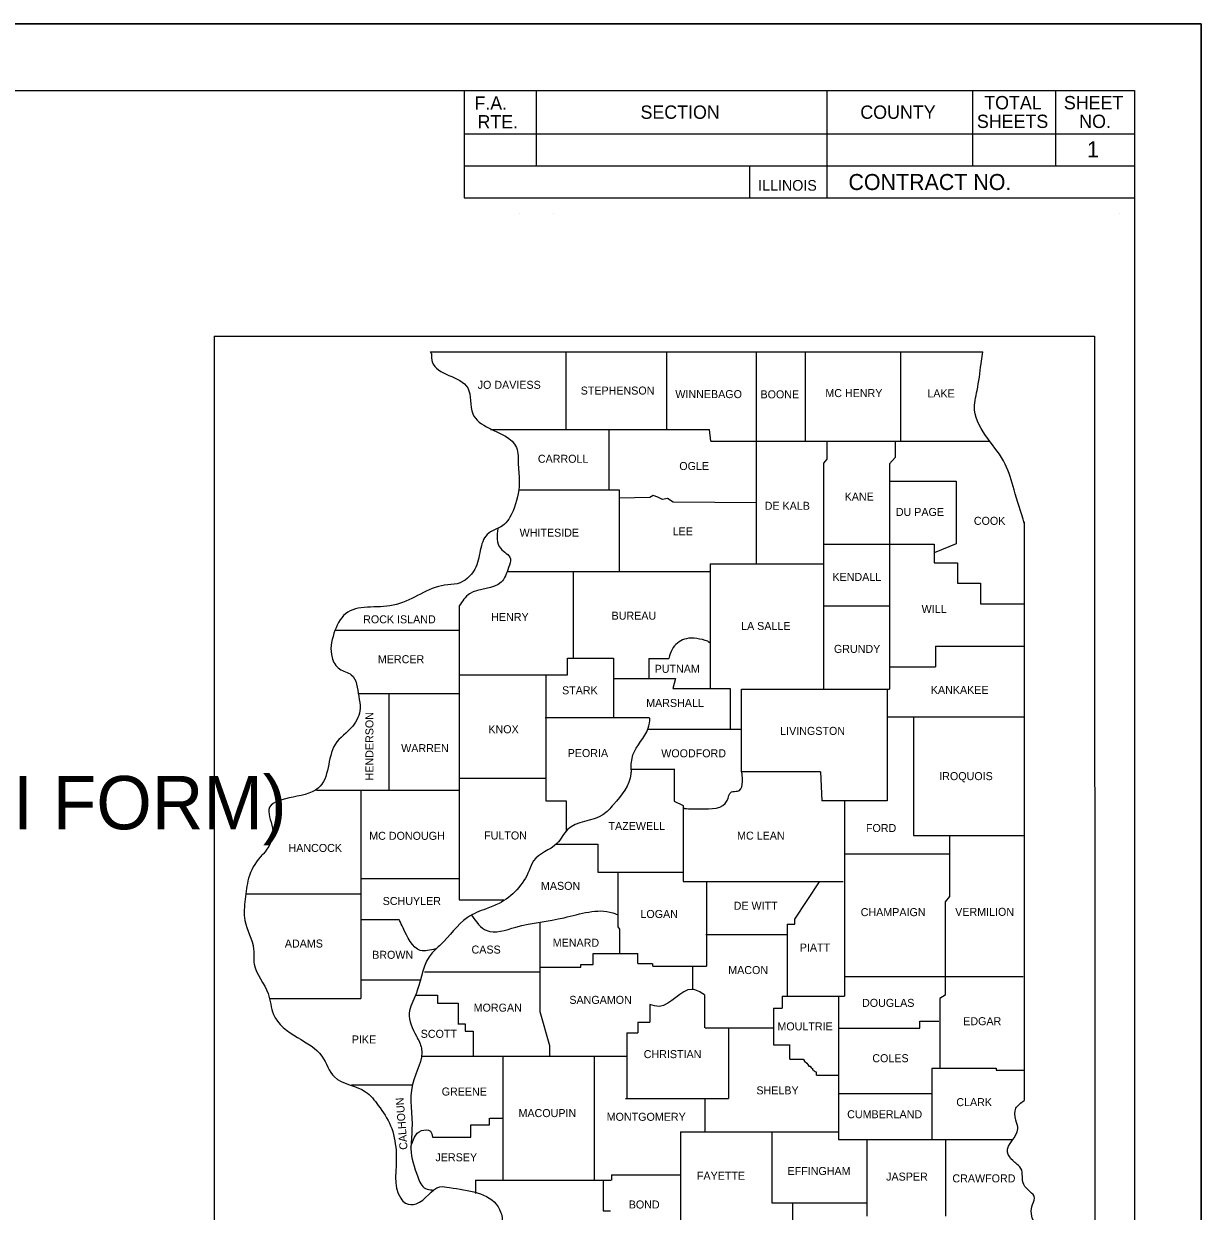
# Model space of a CAD drawing. Extents: x 0 to 2.83, y 0 to 1.83.
# Drawn here: x 2.098 to 2.833, y 1.091 to 1.833 of the extents above; entities that cross this region are included whole.
import ezdxf

# ---------------------------------------------------------------- set-up
doc = ezdxf.new("R2010")
doc.units = 0
for name, color, linetype in [('Default', 7, 'Continuous'), ('SH_General_Details', 7, 'Continuous'), ('SH_Printer_Plotting_Border', 7, 'Continuous')]:
    doc.layers.add(name, color=color, linetype=linetype)

msp = doc.modelspace()

# ---------------------------------------------------------------- linework, layer by layer
at = {"layer": 'Default'}
for p, q in [((2.40727, 1.71457), (2.40727, 1.71457)), ((2.42847, 1.71457), (2.42847, 1.71457)), ((2.7823, 1.71457), (2.7823, 1.71457))]:
    msp.add_line(p, q, dxfattribs=at)
at = {"layer": 'SH_General_Details'}
for p, q in [((0.18333, 1.79167), (2.79167, 1.79167)), ((2.37286, 1.79165), (2.37286, 1.72457)), ((2.41787, 1.79165), (2.41787, 1.74457)), ((2.59953, 1.79165), (2.59953, 1.72457)), ((2.69054, 1.79165), (2.69054, 1.74457)), ((2.74228, 1.79165), (2.74228, 1.74457)), ((2.79167, 1.79167), (2.79167, 0.04167)), ((2.37286, 1.76457), (2.79167, 1.76457)), ((2.37286, 1.74457), (2.79167, 1.74457)), ((2.5512, 1.74457), (2.5512, 1.72457)), ((2.59953, 1.7408), (2.59953, 1.72457)), ((2.37286, 1.72457), (2.79167, 1.72457)), ((2.21667, 1.63824), (2.76667, 1.63824)), ((2.21667, 1.63824), (2.21667, 0.76108)), ((2.76667, 1.63824), (2.76682, 0.76108)), ((2.35243, 1.62704), (2.35198, 1.6284)), ((2.35198, 1.6284), (2.69684, 1.6284)), ((2.43667, 1.57985), (2.43667, 1.6284)), ((2.49951, 1.57985), (2.49951, 1.6284)), ((2.55547, 1.49552), (2.55547, 1.6284)), ((2.58606, 1.57259), (2.58606, 1.6284)), ((2.6456, 1.57259), (2.6456, 1.6284)), ((2.69579, 1.6211), (2.69684, 1.6284)), ((2.38945, 1.57985), (2.52626, 1.57985)), ((2.46333, 1.57985), (2.46333, 1.54214)), ((2.52708, 1.57259), (2.52626, 1.57985)), ((2.52708, 1.57259), (2.70102, 1.57259)), ((2.59936, 1.57259), (2.59936, 1.56127)), ((2.64212, 1.57259), (2.64214, 1.56229)), ((2.59936, 1.56127), (2.59742, 1.55881)), ((2.59742, 1.55881), (2.59742, 1.41753)), ((2.59936, 1.56126), (2.59936, 1.56127)), ((2.64214, 1.56229), (2.63865, 1.55831)), ((2.63865, 1.55831), (2.63865, 1.41753)), ((2.63911, 1.5475), (2.68032, 1.5475)), ((2.68032, 1.5475), (2.68032, 1.5083)), ((2.40698, 1.54214), (2.46983, 1.54214)), ((2.46983, 1.54214), (2.46983, 1.49118)), ((2.48898, 1.53737), (2.46983, 1.53694)), ((2.49089, 1.53855), (2.48898, 1.53737)), ((2.49383, 1.53763), (2.49089, 1.53855)), ((2.49677, 1.5361), (2.49383, 1.53763)), ((2.49997, 1.5367), (2.49677, 1.5361)), ((2.50345, 1.5345), (2.49997, 1.5367)), ((2.55547, 1.534), (2.50345, 1.5345)), ((2.7227, 1.52219), (2.7227, 1.16052)), ((2.59742, 1.50823), (2.66658, 1.50823)), ((2.68032, 1.5083), (2.66658, 1.50284)), ((2.66658, 1.50823), (2.66658, 1.49642)), ((2.52662, 1.4959), (2.59762, 1.4959)), ((2.52662, 1.4959), (2.52662, 1.41796)), ((2.66658, 1.49642), (2.68107, 1.49642)), ((2.68107, 1.49642), (2.68107, 1.48392)), ((2.39949, 1.49118), (2.52662, 1.49118)), ((2.44107, 1.49118), (2.44107, 1.43687)), ((2.68107, 1.48392), (2.69535, 1.48392)), ((2.69535, 1.48392), (2.69535, 1.47092)), ((2.36981, 1.46964), (2.36981, 1.28605)), ((2.59742, 1.46964), (2.63865, 1.46964)), ((2.69535, 1.47092), (2.72279, 1.47092)), ((2.29262, 1.45455), (2.36981, 1.45455)), ((2.52507, 1.4476), (2.52662, 1.44663)), ((2.6673, 1.44439), (2.6673, 1.43147)), ((2.6673, 1.44439), (2.72257, 1.44439)), ((2.4375, 1.43687), (2.46627, 1.43687)), ((2.4375, 1.42648), (2.4375, 1.43687)), ((2.46627, 1.43687), (2.46627, 1.3998)), ((2.48824, 1.43679), (2.50081, 1.43679)), ((2.48824, 1.43679), (2.48824, 1.42427)), ((2.36984, 1.42648), (2.4375, 1.42648)), ((2.42394, 1.42648), (2.42394, 1.34786)), ((2.63865, 1.43147), (2.6673, 1.43147)), ((2.46627, 1.42429), (2.50492, 1.42429)), ((2.50492, 1.42429), (2.50328, 1.41796)), ((2.50328, 1.41796), (2.53901, 1.41796)), ((2.53901, 1.41796), (2.53901, 1.39268)), ((2.54622, 1.41753), (2.63865, 1.41753)), ((2.54622, 1.37249), (2.54622, 1.41753)), ((2.63717, 1.41753), (2.63717, 1.41718)), ((2.63717, 1.41718), (2.63717, 1.34776)), ((2.30646, 1.41489), (2.36981, 1.41489)), ((2.32584, 1.41489), (2.32584, 1.35447)), ((2.42341, 1.3998), (2.48862, 1.3998)), ((2.63717, 1.40022), (2.72257, 1.40022)), ((2.65358, 1.40013), (2.65358, 1.32623)), ((2.4873, 1.39268), (2.54622, 1.39268)), ((2.47717, 1.36758), (2.50445, 1.36758)), ((2.50419, 1.36758), (2.50419, 1.3476)), ((2.54622, 1.36593), (2.54622, 1.37249)), ((2.59542, 1.36593), (2.54622, 1.36593)), ((2.59542, 1.36593), (2.59637, 1.34776)), ((2.36973, 1.36197), (2.42394, 1.36197)), ((2.28062, 1.3545), (2.36981, 1.3545)), ((2.30845, 1.3545), (2.30845, 1.22427)), ((2.42394, 1.34786), (2.43659, 1.34786)), ((2.43659, 1.34786), (2.43659, 1.32927)), ((2.50419, 1.3476), (2.50977, 1.34483)), ((2.50977, 1.34483), (2.50977, 1.29744)), ((2.5105, 1.34297), (2.50993, 1.34318)), ((2.63608, 1.34776), (2.59637, 1.34776)), ((2.61052, 1.34776), (2.61052, 1.22584)), ((2.63717, 1.34776), (2.63608, 1.34776)), ((2.43037, 1.32084), (2.45631, 1.32084)), ((2.45631, 1.32084), (2.45631, 1.30318)), ((2.65358, 1.32623), (2.72257, 1.32623)), ((2.6761, 1.32623), (2.6761, 1.28815)), ((2.61053, 1.31468), (2.6761, 1.31468)), ((2.30837, 1.29922), (2.36966, 1.29922)), ((2.45631, 1.30318), (2.50949, 1.30318)), ((2.46892, 1.30318), (2.46892, 1.26912)), ((2.50977, 1.29744), (2.60969, 1.29744)), ((2.52425, 1.29744), (2.52425, 1.24458)), ((2.57955, 1.27384), (2.59495, 1.2972)), ((2.23665, 1.28968), (2.30817, 1.28968)), ((2.36981, 1.28605), (2.39778, 1.28605)), ((2.6761, 1.28815), (2.67327, 1.28479)), ((2.67327, 1.28479), (2.67327, 1.22634)), ((2.30837, 1.27363), (2.33251, 1.27363)), ((2.42022, 1.27186), (2.42022, 1.21626)), ((2.46892, 1.26912), (2.46992, 1.26763)), ((2.57462, 1.27068), (2.57955, 1.27068)), ((2.57462, 1.27068), (2.57462, 1.22583)), ((2.57955, 1.27068), (2.57955, 1.27384)), ((2.46992, 1.26763), (2.46992, 1.25252)), ((2.5238, 1.26434), (2.57425, 1.26434)), ((2.45345, 1.25252), (2.48148, 1.25252)), ((2.45345, 1.24551), (2.45345, 1.25252)), ((2.48148, 1.24626), (2.48148, 1.25252)), ((2.34823, 1.24102), (2.41968, 1.24102)), ((2.41988, 1.24391), (2.44569, 1.24391)), ((2.44569, 1.24551), (2.45345, 1.24551)), ((2.44569, 1.24391), (2.44569, 1.24551)), ((2.48148, 1.24626), (2.49042, 1.24626)), ((2.49072, 1.24458), (2.49072, 1.24628)), ((2.49072, 1.24458), (2.52425, 1.24458)), ((2.51555, 1.24458), (2.51555, 1.22973)), ((2.30845, 1.23605), (2.34558, 1.23605)), ((2.61052, 1.238), (2.7221, 1.238)), ((2.25126, 1.22427), (2.30845, 1.22427)), ((2.34256, 1.22642), (2.35626, 1.22642)), ((2.35626, 1.22642), (2.35626, 1.22137)), ((2.52306, 1.22668), (2.52306, 1.20606)), ((2.57151, 1.22584), (2.61052, 1.22584)), ((2.57151, 1.22584), (2.57151, 1.21824)), ((2.60668, 1.22584), (2.60668, 1.13623)), ((2.67327, 1.22634), (2.66996, 1.22439)), ((2.66996, 1.22439), (2.66996, 1.18068)), ((2.35626, 1.22137), (2.3691, 1.22137)), ((2.3691, 1.22137), (2.3691, 1.20852)), ((2.48879, 1.22051), (2.48879, 1.20945)), ((2.5662, 1.21824), (2.57151, 1.21824)), ((2.5662, 1.21824), (2.5662, 1.19534)), ((2.42022, 1.21626), (2.42614, 1.19492)), ((2.48148, 1.20945), (2.48879, 1.20945)), ((2.48148, 1.20945), (2.48148, 1.20287)), ((2.6576, 1.20573), (2.6576, 1.21013)), ((2.6576, 1.21013), (2.66939, 1.21013)), ((2.3689, 1.20852), (2.37359, 1.20852)), ((2.37359, 1.20852), (2.37359, 1.20387)), ((2.37359, 1.20387), (2.37843, 1.20387)), ((2.37843, 1.20387), (2.37843, 1.18805)), ((2.47451, 1.20287), (2.48148, 1.20287)), ((2.47451, 1.20287), (2.47451, 1.16189)), ((2.52343, 1.20608), (2.56613, 1.20608)), ((2.53808, 1.20608), (2.53808, 1.16189)), ((2.60687, 1.20573), (2.6576, 1.20573)), ((2.42614, 1.19492), (2.42614, 1.18827)), ((2.5662, 1.19534), (2.57654, 1.19534)), ((2.57636, 1.18647), (2.57636, 1.19534)), ((2.34602, 1.18831), (2.47406, 1.18831)), ((2.39712, 1.18831), (2.39712, 1.11089)), ((2.45417, 1.18831), (2.45417, 1.11084)), ((2.57636, 1.18647), (2.58488, 1.18647)), ((2.58488, 1.18647), (2.58498, 1.18612)), ((2.58498, 1.18612), (2.58545, 1.18523)), ((2.58545, 1.18523), (2.58687, 1.18392)), ((2.58687, 1.18392), (2.58766, 1.18318)), ((2.58766, 1.18318), (2.5883, 1.18215)), ((2.5883, 1.18215), (2.58908, 1.18215)), ((2.58908, 1.18215), (2.58973, 1.181)), ((2.58973, 1.181), (2.59051, 1.18055)), ((2.59051, 1.18055), (2.59051, 1.17968)), ((2.59051, 1.17968), (2.59115, 1.17952)), ((2.66511, 1.18073), (2.70525, 1.18073)), ((2.66511, 1.18073), (2.66511, 1.13622)), ((2.70525, 1.18073), (2.70524, 1.17963)), ((2.59115, 1.17952), (2.59148, 1.17909)), ((2.59148, 1.17909), (2.59211, 1.17866)), ((2.59211, 1.17866), (2.59291, 1.17837)), ((2.59291, 1.17837), (2.59294, 1.17821)), ((2.59294, 1.17651), (2.59294, 1.17821)), ((2.59294, 1.17651), (2.60649, 1.17651)), ((2.70524, 1.17963), (2.72264, 1.17963)), ((2.30243, 1.1703), (2.34059, 1.1703)), ((2.60714, 1.16495), (2.66516, 1.16495)), ((2.47377, 1.16189), (2.53808, 1.16189)), ((2.52324, 1.16189), (2.52324, 1.14102)), ((2.37709, 1.14533), (2.38882, 1.14533)), ((2.37709, 1.13779), (2.37709, 1.14533)), ((2.38882, 1.14533), (2.38882, 1.14966)), ((2.38888, 1.14966), (2.39728, 1.14966)), ((2.35323, 1.13779), (2.37709, 1.13779)), ((2.50813, 1.14105), (2.60668, 1.14105)), ((2.50813, 1.14105), (2.50813, 1.07255)), ((2.565, 1.14105), (2.565, 1.09671)), ((2.60668, 1.13623), (2.71559, 1.13623)), ((2.62453, 1.13623), (2.62453, 1.08826)), ((2.67364, 1.13623), (2.67364, 1.08826)), ((2.4649, 1.1141), (2.50804, 1.1141)), ((2.4649, 1.1141), (2.4649, 1.11089)), ((2.38007, 1.11089), (2.46481, 1.11089)), ((2.38007, 1.11089), (2.38007, 1.10252)), ((2.45968, 1.11089), (2.45968, 1.0916)), ((2.45968, 1.0916), (2.46435, 1.0916)), ((2.565, 1.09671), (2.62454, 1.09671)), ((2.57818, 0.86489), (2.57818, 1.09671))]:
    msp.add_line(p, q, dxfattribs=at)
msp.add_lwpolyline([(0, 1.83333), (2.83333, 1.83333), (2.83333, 0), (0, 0)], close=True, dxfattribs=at)
for points in [[(2.3524, 1.62723), (2.35296, 1.622), (2.37512, 1.60586), (2.37825, 1.58956), (2.38842, 1.5807), (2.40554, 1.56862), (2.40674, 1.55772), (2.40728, 1.5465), (2.40343, 1.5291), (2.39692, 1.51972), (2.38722, 1.51423), (2.383, 1.50426), (2.37953, 1.49252), (2.36863, 1.4835), (2.36065, 1.48256), (2.35874, 1.48222), (2.3285, 1.46997), (2.29874, 1.46465), (2.29159, 1.4525), (2.29039, 1.43729), (2.29499, 1.43028), (2.3024, 1.42665), (2.30707, 1.41314), (2.30798, 1.40555), (2.30331, 1.39456), (2.29223, 1.383), (2.2817, 1.35571), (2.25092, 1.34246), (2.25331, 1.32887), (2.24726, 1.3145), (2.24551, 1.31265), (2.23828, 1.29947), (2.23608, 1.2863), (2.2359, 1.27313), (2.24139, 1.25513), (2.24176, 1.24584), (2.25047, 1.22744), (2.25376, 1.21443), (2.26887, 1.1999), (2.28408, 1.18824), (2.29187, 1.17533), (2.31136, 1.16604), (2.31924, 1.15751), (2.32694, 1.14484), (2.33034, 1.12955), (2.33051, 1.12702), (2.33326, 1.0995), (2.33629, 1.09644), (2.34298, 1.09603), (2.35773, 1.10667), (2.36376, 1.10624), (2.3941, 1.09418), (2.39665, 1.08648), (2.39016, 1.06529), (2.38868, 1.05244), (2.38117, 1.03759), (2.36973, 1.01005), (2.3722, 0.98971), (2.38191, 0.98142), (2.39298, 0.96859), (2.40993, 0.96242), (2.41176, 0.96192), (2.4157, 0.96015), (2.42046, 0.94714), (2.43045, 0.94714), (2.43824, 0.94554), (2.45197, 0.93658), (2.45637, 0.92924), (2.47285, 0.91597), (2.47524, 0.9045), (2.47634, 0.89216), (2.48403, 0.88508), (2.48513, 0.87688), (2.49008, 0.86784), (2.47854, 0.86354), (2.47671, 0.85923), (2.47908, 0.85585), (2.48102, 0.85484), (2.48266, 0.84723), (2.49383, 0.82816), (2.50208, 0.81936), (2.50446, 0.8208), (2.50245, 0.82841), (2.50996, 0.8224), (2.52012, 0.81709), (2.51893, 0.82468), (2.52608, 0.835), (2.52956, 0.8409), (2.54192, 0.8491), (2.55373, 0.84741), (2.55603, 0.84631), (2.58515, 0.83406), (2.6055, 0.82545), (2.61143, 0.82781), (2.61373, 0.83203), (2.61456, 0.842), (2.60749, 0.85712)], [(2.72281, 1.52123), (2.71642, 1.54218), (2.71083, 1.55823), (2.7001, 1.5741), (2.69176, 1.59192), (2.69333, 1.60418), (2.69576, 1.62094)], [(2.39384, 1.51797), (2.39574, 1.50552), (2.40177, 1.49911), (2.40069, 1.49355), (2.39601, 1.48434), (2.37632, 1.47715), (2.36981, 1.46964)], [(2.52507, 1.4476), (2.5117, 1.44912), (2.50353, 1.44363), (2.50116, 1.43839), (2.50071, 1.43671)], [(2.47715, 1.36727), (2.47834, 1.37657), (2.48787, 1.39321), (2.48897, 1.39954)], [(2.47715, 1.36727), (2.47708, 1.36476), (2.46618, 1.3455), (2.45949, 1.33908), (2.4375, 1.32987), (2.43082, 1.32118), (2.41625, 1.31036), (2.4135, 1.30429), (2.39472, 1.28376), (2.38668, 1.28039), (2.37495, 1.27489), (2.35808, 1.25776), (2.35286, 1.25285), (2.34344, 1.22879), (2.3427, 1.22684), (2.33858, 1.21518), (2.34307, 1.20084), (2.34618, 1.19323), (2.34059, 1.1706), (2.34032, 1.14239), (2.33967, 1.13039), (2.3439, 1.11284), (2.34875, 1.10557), (2.35315, 1.10481)], [(2.5105, 1.34297), (2.52077, 1.34278), (2.53715, 1.34803), (2.53991, 1.35335), (2.54366, 1.35387), (2.54631, 1.3661)], [(2.3774, 1.27641), (2.38703, 1.26671), (2.40508, 1.26889), (2.43531, 1.27481), (2.46573, 1.27785), (2.46847, 1.27684)], [(2.35506, 1.25531), (2.34552, 1.25439), (2.33471, 1.2685), (2.33251, 1.27313)], [(2.52306, 1.22668), (2.51509, 1.23005), (2.49484, 1.21942), (2.48879, 1.22051)], [(2.60749, 0.85712), (2.60805, 0.86286), (2.60724, 0.86717), (2.60979, 0.86692), (2.61767, 0.87721), (2.63361, 0.88118), (2.65661, 0.88743), (2.66044, 0.89064), (2.65916, 0.89419), (2.65742, 0.89647), (2.65001, 0.90973), (2.6609, 0.92273), (2.66539, 0.92958), (2.66054, 0.93573), (2.66465, 0.94039), (2.66127, 0.94638), (2.66319, 0.94892), (2.6674, 0.94917), (2.66402, 0.95129), (2.66713, 0.96733), (2.67134, 0.97019), (2.67675, 0.97484), (2.6719, 0.97721), (2.67949, 0.98558), (2.67381, 0.99156), (2.67344, 0.99334), (2.67327, 0.99882), (2.68023, 1.00821), (2.68389, 1.00668), (2.69085, 1.00989), (2.69918, 1.02171), (2.70039, 1.031), (2.70652, 1.03641), (2.7134, 1.04316), (2.71999, 1.05896), (2.72558, 1.06257), (2.7318, 1.07551), (2.72741, 1.09426), (2.72915, 1.09966), (2.72246, 1.10802), (2.72072, 1.11816), (2.71742, 1.12144), (2.71559, 1.12305), (2.71228, 1.12837), (2.71879, 1.14281), (2.71751, 1.14839), (2.71761, 1.15573), (2.7227, 1.16052)], [(2.33957, 1.13136), (2.34627, 1.14176), (2.35185, 1.14134), (2.35323, 1.13779)]]:
    msp.add_spline(points, degree=3, dxfattribs=at)
at = {"layer": 'SH_Printer_Plotting_Border'}
msp.add_lwpolyline([(0, 0), (2.83333, 0), (2.83333, 1.83333), (0, 1.83333)], close=True, dxfattribs=at)

# ---------------------------------------------------------------- texts
at = {"layer": 'SH_General_Details'}
for s, height, p in [('TOTAL', 0.008332, (2.69778, 1.77986)), ('SHEET', 0.008332, (2.74751, 1.77986)), ('F.A.  ', 0.008333, (2.37929, 1.77958)), ('SECTION', 0.008332, (2.48304, 1.77393)), ('COUNTY', 0.008332, (2.62037, 1.77393)), ('RTE.', 0.008333, (2.38122, 1.76791)), ('SHEETS', 0.008332, (2.6932, 1.7682)), ('NO.', 0.008332, (2.75711, 1.7682)), ('1', 0.01, (2.76197, 1.74987)), ('CONTRACT NO.      ', 0.01, (2.61295, 1.72946)), ('ILLINOIS', 0.006667, (2.55654, 1.72904)), ('JO DAVIESS', 0.005, (2.38136, 1.60524)), ('STEPHENSON', 0.005, (2.44569, 1.60165)), ('WINNEBAGO', 0.005, (2.50482, 1.59944)), ('BOONE', 0.005, (2.55801, 1.59929)), ('MC HENRY', 0.005, (2.59852, 1.60008)), ('LAKE', 0.005, (2.66224, 1.59988)), ('CARROLL', 0.005, (2.41895, 1.55905)), ('OGLE', 0.005, (2.50729, 1.5545)), ('KANE', 0.005, (2.61058, 1.5354)), ('DE KALB', 0.005, (2.56062, 1.52966)), ('DU PAGE', 0.005, (2.64256, 1.52581)), ('COOK', 0.005, (2.69129, 1.52026)), ('WHITESIDE', 0.005, (2.40755, 1.51286)), ('LEE', 0.005, (2.50315, 1.51371)), ('KENDALL', 0.005, (2.60295, 1.48521)), ('WILL', 0.005, (2.65867, 1.46515)), ('ROCK ISLAND', 0.005, (2.30981, 1.45873)), ('HENRY', 0.005, (2.38979, 1.46018)), ('BUREAU', 0.005, (2.46499, 1.461)), ('LA SALLE', 0.005, (2.5459, 1.45457)), ('GRUNDY', 0.005, (2.60389, 1.44026)), ('MERCER', 0.005, (2.31899, 1.43381)), ('PUTNAM', 0.005, (2.49189, 1.42781)), ('STARK', 0.005, (2.43405, 1.41439)), ('KANKAKEE', 0.005, (2.66441, 1.41465)), ('MARSHALL', 0.005, (2.4866, 1.40647)), ('KNOX', 0.005, (2.38802, 1.39005)), ('LIVINGSTON', 0.005, (2.57032, 1.38902)), ('WARREN', 0.005, (2.33356, 1.37823)), ('PEORIA', 0.005, (2.43756, 1.37516)), ('WOODFORD', 0.005, (2.496, 1.37502)), ('IROQUOIS', 0.005, (2.66967, 1.36076)), ('PROJECT LOCATION/LIMITS (MATCH PPI FORM)', 0.0333333, (1.22929, 1.33003)), ('MC DONOUGH', 0.005, (2.3136, 1.32347)), ('FULTON', 0.005, (2.38537, 1.32367)), ('TAZEWELL', 0.005, (2.46307, 1.3296)), ('MC LEAN', 0.005, (2.54337, 1.32358)), ('FORD', 0.005, (2.62389, 1.32833)), ('HANCOCK', 0.005, (2.26316, 1.31589)), ('MASON', 0.005, (2.42086, 1.29221)), ('SCHUYLER', 0.005, (2.32201, 1.28274)), ('DE WITT', 0.005, (2.54125, 1.27977)), ('LOGAN', 0.005, (2.48303, 1.27463)), ('CHAMPAIGN', 0.005, (2.62063, 1.27579)), ('VERMILION', 0.005, (2.67963, 1.27597)), ('MENARD', 0.005, (2.42823, 1.25668)), ('ADAMS', 0.005, (2.26088, 1.25616)), ('BROWN', 0.005, (2.31544, 1.24913)), ('CASS', 0.005, (2.37752, 1.2524)), ('PIATT', 0.005, (2.58255, 1.25368)), ('MACON', 0.005, (2.53787, 1.23958)), ('SANGAMON', 0.005, (2.4386, 1.22097)), ('MORGAN', 0.005, (2.37883, 1.21612)), ('DOUGLAS', 0.005, (2.62145, 1.21909)), ('MOULTRIE', 0.005, (2.56859, 1.20442)), ('EDGAR', 0.005, (2.68466, 1.20763)), ('SCOTT', 0.005, (2.34575, 1.19976)), ('PIKE', 0.005, (2.30271, 1.19626)), ('CHRISTIAN', 0.005, (2.48507, 1.18707)), ('COLES', 0.005, (2.62787, 1.18452)), ('GREENE', 0.005, (2.35884, 1.1637)), ('SHELBY', 0.005, (2.55545, 1.16442)), ('CLARK', 0.005, (2.68033, 1.15708)), ('MACOUPIN', 0.005, (2.40685, 1.15023)), ('MONTGOMERY', 0.005, (2.46193, 1.14792)), ('CUMBERLAND', 0.005, (2.61217, 1.14951)), ('JERSEY', 0.005, (2.35497, 1.12262)), ('FAYETTE', 0.005, (2.5183, 1.11108)), ('EFFINGHAM', 0.005, (2.5749, 1.11405)), ('JASPER', 0.005, (2.63648, 1.11055)), ('CRAWFORD', 0.005, (2.67789, 1.10944)), ('BOND', 0.005, (2.47571, 1.09312))]:
    msp.add_text(s, height=height, dxfattribs=at).set_placement(p)
for s, rotation, p in [('HENDERSON', 90, (2.31623, 1.36058)), ('CALHOUN', 94.33648, (2.33756, 1.13))]:
    msp.add_text(s, height=0.005, rotation=rotation, dxfattribs=at).set_placement(p)

doc.saveas('drawing.dxf')
